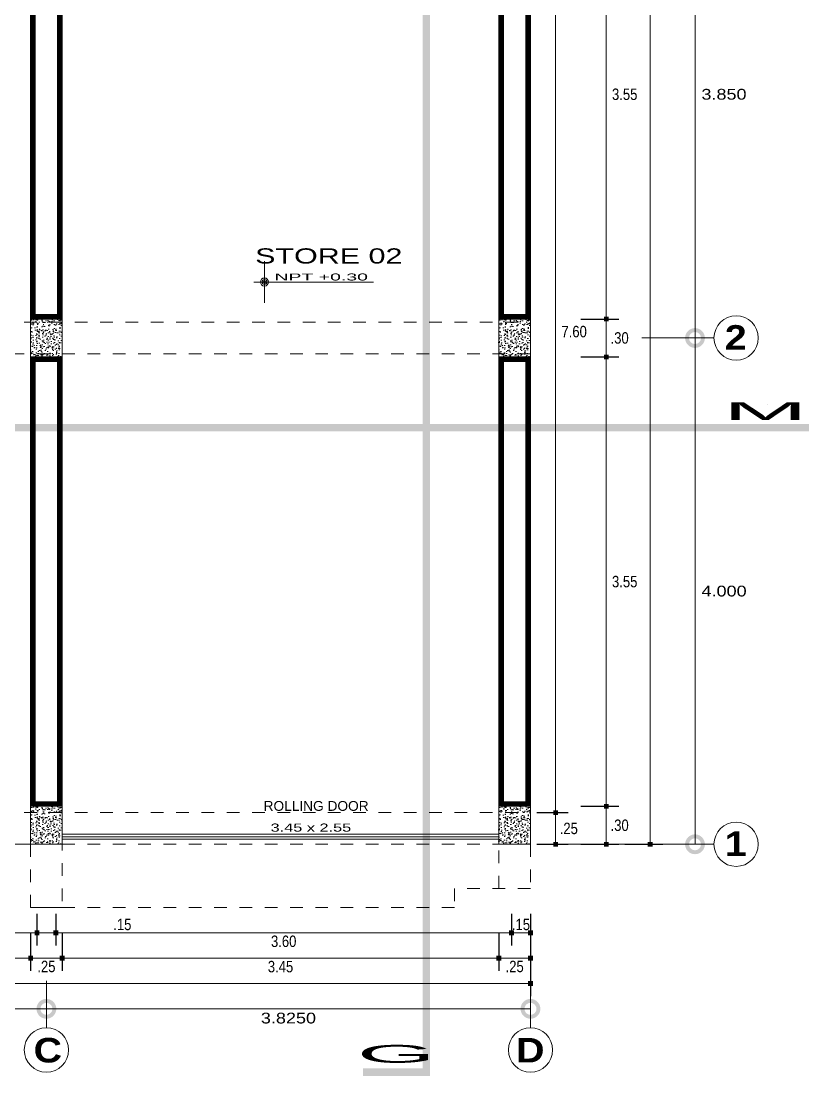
# Model space of a CAD drawing. Header units: millimetres. Extents: x 1555 to 3397, y 790 to 1592.
# Drawn here: x 1648.25 to 1654.43, y 799 to 807.34 of the extents above; entities that cross this region are included whole.
import ezdxf
from ezdxf.enums import TextEntityAlignment as Align

# ---------------------------------------------------------------- set-up
doc = ezdxf.new("R2010")
doc.units = ezdxf.units.MM
for name, pattern in [('ACAD_ISO10W100', [18.5, 12, -3, 0.5, -3]), ('CONTINUA', [0]), ('DASHDOT', [1, 0.5, -0.25, 0, -0.25]), ('HIDDEN2', [4.7625, 3.175, -1.5875]), ('RAYITAS', [0.375, 0.25, -0.125])]:
    doc.linetypes.add(name, pattern=pattern)
doc.layers.get('0').update_dxf_attribs({"lineweight": 5})
doc.layers.get('Defpoints').update_dxf_attribs({"lineweight": 5})
for name, color, linetype, lineweight in [('0-Columna', 253, 'Continuous', 13), ('0-Hach de Muro Alto', 145, 'Continuous', 5), ('0-Muro Alto', 145, 'Continuous', 5), ('02', 2, 'Continuous', 5), ('COTA', 250, 'Continuous', 9), ('COTAS', 7, 'Continuous', 9), ('muebles', 8, 'Continuous', 5), ('PROYECCION', 147, 'RAYITAS', 9), ('PUERTAS', 57, 'Continuous', 9), ('SIMBOLO CORTES', 10, 'DASHDOT', 5), ('SOMBRA01', 250, 'Continuous', 20), ('TEXT2', 7, 'Continuous', 9), ('texto de puerta', 240, 'Continuous', 5), ('TEXTURA VARIOS', 251, 'Continuous', 9), ('TEXTURAS ACHURADOS', 47, 'Continuous', 5)]:
    doc.layers.add(name, color=color, linetype=linetype, lineweight=lineweight)
for name, color, linetype, lineweight, true_color in [('CIR EJES', 7, 'Continuous', 9, 0x8b8e7a), ('ejes', 7, 'DASHDOT', 5, 0x6c7360), ('PROYECCION DE VIGA', 7, 'HIDDEN2', 9, 0xd4bc9d), ('TEXTO', 7, 'Continuous', 20, 0x51594d), ('TEXTO CORTES', 7, 'CONTINUA', 9, 0x3d664b)]:
    doc.layers.add(name, color=color, linetype=linetype, lineweight=lineweight, true_color=true_color)
doc.styles.add('BLACK', font='', dxfattribs={"height": 0.15})
doc.styles.add('DETALLES', font='techl___.ttf')
doc.styles.add('STYLE1', font='arial.ttf', dxfattribs={"width": 2, "height": 0.065})
doc.styles.add('STYLE1-50EJES', font='swissel.ttf', dxfattribs={"width": 1.2, "height": 0.085})
doc.styles.add('TEX-10', font='swissel.ttf', dxfattribs={"height": 0.1})
doc.styles.add('TEXTO-AMBIENTES', font='GOTHIC.TTF', dxfattribs={"width": 1.5, "height": 0.125})
doc.styles.add('TITULO2', font='swissck.ttf')
doc.styles.get('BLACK').set_extended_font_data('Arial Black')
doc.dimstyles.new('50$0', dxfattribs={"dimscale": 0, "dimtxt": 0.09, "dimasz": 0.038, "dimexe": 0.1, "dimexo": 0.05, "dimgap": 0.02, "dimtad": 2, "dimtih": 1, "dimtoh": 1, "dimlfac": -1, "dimzin": 4, "dimdsep": 46, "dimtxsty": 'DETALLES', "dimblk": 'BOXFILLED', "dimcen": 2.5, "dimclrd": 256, "dimclre": 256, "dimclrt": 256, "dimazin": 0, "dimtfac": 1, "dimtmove": 0, "dimatfit": 2, "dimldrblk": 'DOT', "dimfxl": 0.2, "dimfxlon": 1, "dimtolj": 1, "dimtzin": 0, "dimlwd": -1, "dimarcsym": 0})
doc.dimstyles.new('DIM-1-50ejes', dxfattribs={"dimtxt": 0.085, "dimasz": 0.25, "dimexe": 0.15, "dimexo": 0.18, "dimgap": 0.03, "dimtad": 2, "dimtih": 1, "dimtoh": 1, "dimzin": 0, "dimdsep": 46, "dimtxsty": 'STYLE1-50EJES', "dimblk1": 'DOTSMALL', "dimblk2": 'DOTSMALL', "dimsah": 1, "dimcen": 2.75, "dimclrd": 256, "dimclre": 256, "dimclrt": 256, "dimazin": 0, "dimtfac": 1, "dimtix": 1, "dimtmove": 0, "dimatfit": 3, "dimldrblk": 'DOTSMALL', "dimfxl": 1, "dimfxlon": 1, "dimtolj": 1, "dimtzin": 0, "dimlwd": -1, "dimlwe": -1, "dimarcsym": 0})

# ---------------------------------------------------------------- blocks, each defined once
blk = doc.blocks.new('_DOTSMALL')
at = {"color": 0, "linetype": 'ByBlock', "const_width": 0.5}
blk.add_lwpolyline([(-0.0625, 0, 1), (0.0625, 0, 1)], format="xyb", close=True, dxfattribs=at)
blk = doc.blocks.new('*D137')
at = {"layer": 'COTAS', "transparency": 16777216}
for p, q in [((1653.1566, 804.8332), (1653.7276, 804.8332)), ((1653.5776, 804.8332), (1653.5776, 800.8332)), ((1652.5776, 800.8332), (1653.7276, 800.8332))]:
    blk.add_line(p, q, dxfattribs=at)
at = {"layer": 'Defpoints', "color": 0, "transparency": 16777216}
for p in [(1652.9766, 804.8332), (1652.2776, 800.8332), (1653.5776, 800.8332)]:
    blk.add_point(p, dxfattribs=at)
at = {"layer": 'COTAS', "transparency": 16777216, "xscale": 0.25, "yscale": 0.25, "zscale": 0.25}
for p, rotation in [((1653.5776, 804.8332), 90), ((1653.5776, 800.8332), 270)]:
    blk.add_blockref('_DOTSMALL', p, dxfattribs=dict(at, rotation=rotation))
at = {"layer": 'COTAS', "transparency": 16777216, "insert": (1653.8072, 802.8332), "char_height": 0.085, "attachment_point": 5, "style": 'STYLE1-50EJES'}
blk.add_mtext('\\A1;4.000', dxfattribs=at)
blk = doc.blocks.new('_BOXFILLED')
at = {"color": 0, "linetype": 'ByBlock'}
blk.add_line((-0.5, 0), (-1, 0), dxfattribs=at)
blk.add_solid([(-0.5, 0.5), (0.5, 0.5), (-0.5, -0.5), (0.5, -0.5)], dxfattribs=at)
blk = doc.blocks.new('*D138')
at = {"layer": 'COTA', "lineweight": -2, "transparency": 16777216}
for p, q in [((1652.3276, 801.0832), (1652.5766, 801.0832)), ((1652.3276, 800.8332), (1652.5766, 800.8332))]:
    blk.add_line(p, q, dxfattribs=at)
at = {"layer": 'COTA', "transparency": 16777216}
blk.add_line((1652.4766, 801.0452), (1652.4766, 800.8712), dxfattribs=at)
at = {"layer": 'Defpoints', "color": 0, "transparency": 16777216}
for p in [(1652.2776, 801.0832), (1652.2776, 800.8332), (1652.4766, 800.8332)]:
    blk.add_point(p, dxfattribs=at)
at = {"layer": 'COTA', "transparency": 16777216, "xscale": 0.038, "yscale": 0.038, "zscale": 0.038}
for p, rotation in [((1652.4766, 801.0832), 90), ((1652.4766, 800.8332), 270)]:
    blk.add_blockref('_BOXFILLED', p, dxfattribs=dict(at, rotation=rotation))
at = {"layer": 'COTA', "transparency": 16777216, "insert": (1652.5805, 800.9582), "char_height": 0.09, "attachment_point": 5, "style": 'DETALLES'}
blk.add_mtext('\\A1;.25', dxfattribs=at)
blk = doc.blocks.new('_Dot')
at = {"layer": '02', "color": 0, "lineweight": -2}
blk.add_line((-0.5, 0), (-1, 0), dxfattribs=at)
at = {"layer": '02', "color": 0, "const_width": 0.5}
blk.add_lwpolyline([(-0.25, 0, 1), (0.25, 0, 1)], format="xyb", close=True, dxfattribs=at)
blk = doc.blocks.new('*D139')
at = {"layer": 'COTA', "lineweight": -2, "transparency": 16777216}
for p, q in [((1652.6766, 804.6832), (1652.9766, 804.6832)), ((1652.6766, 801.1332), (1652.9766, 801.1332))]:
    blk.add_line(p, q, dxfattribs=at)
at = {"layer": 'COTA', "transparency": 16777216}
blk.add_line((1652.8766, 804.6452), (1652.8766, 801.1712), dxfattribs=at)
at = {"layer": 'Defpoints', "color": 0, "transparency": 16777216}
for p in [(1652.2776, 804.6832), (1652.2776, 801.1332), (1652.8766, 801.1332)]:
    blk.add_point(p, dxfattribs=at)
at = {"layer": 'COTA', "transparency": 16777216, "xscale": 0.038, "yscale": 0.038, "zscale": 0.038}
for p, rotation in [((1652.8766, 804.6832), 90), ((1652.8766, 801.1332), 270)]:
    blk.add_blockref('_BOXFILLED', p, dxfattribs=dict(at, rotation=rotation))
at = {"layer": 'COTA', "transparency": 16777216, "insert": (1653.0221, 802.9082), "char_height": 0.09, "attachment_point": 5, "style": 'DETALLES'}
blk.add_mtext('\\A1;3.55', dxfattribs=at)
blk = doc.blocks.new('*D140')
at = {"layer": 'COTA', "lineweight": -2, "transparency": 16777216}
for p, q in [((1652.6766, 801.1332), (1652.9766, 801.1332)), ((1652.6766, 800.8332), (1652.9766, 800.8332))]:
    blk.add_line(p, q, dxfattribs=at)
at = {"layer": 'COTA', "transparency": 16777216}
blk.add_line((1652.8766, 801.0952), (1652.8766, 800.8712), dxfattribs=at)
at = {"layer": 'Defpoints', "color": 0, "transparency": 16777216}
for p in [(1652.2776, 801.1332), (1652.2776, 800.8332), (1652.8766, 800.8332)]:
    blk.add_point(p, dxfattribs=at)
at = {"layer": 'COTA', "transparency": 16777216, "xscale": 0.038, "yscale": 0.038, "zscale": 0.038}
for p, rotation in [((1652.8766, 801.1332), 90), ((1652.8766, 800.8332), 270)]:
    blk.add_blockref('_BOXFILLED', p, dxfattribs=dict(at, rotation=rotation))
at = {"layer": 'COTA', "transparency": 16777216, "insert": (1652.9821, 800.9832), "char_height": 0.09, "attachment_point": 5, "style": 'DETALLES'}
blk.add_mtext('\\A1;.30', dxfattribs=at)
blk = doc.blocks.new('*D141')
at = {"layer": 'COTA', "lineweight": -2, "transparency": 16777216}
for p, q in [((1652.3276, 808.6832), (1652.5766, 808.6832)), ((1652.3276, 801.0832), (1652.5766, 801.0832))]:
    blk.add_line(p, q, dxfattribs=at)
at = {"layer": 'COTA', "transparency": 16777216}
blk.add_line((1652.4766, 801.1212), (1652.4766, 808.6452), dxfattribs=at)
at = {"layer": 'Defpoints', "color": 0, "transparency": 16777216}
for p in [(1652.2776, 808.6832), (1652.4766, 808.6832), (1652.2776, 801.0832)]:
    blk.add_point(p, dxfattribs=at)
at = {"layer": 'COTA', "transparency": 16777216, "xscale": 0.038, "yscale": 0.038, "zscale": 0.038}
for p, rotation in [((1652.4766, 808.6832), 90), ((1652.4766, 801.0832), 270)]:
    blk.add_blockref('_BOXFILLED', p, dxfattribs=dict(at, rotation=rotation))
at = {"layer": 'COTA', "transparency": 16777216, "insert": (1652.6227, 804.8832), "char_height": 0.09, "attachment_point": 5, "style": 'DETALLES'}
blk.add_mtext('\\A1;7.60', dxfattribs=at)
blk = doc.blocks.new('*D142')
at = {"layer": 'COTA', "lineweight": -2, "transparency": 16777216}
for p, q in [((1653.0237, 818.8332), (1653.3237, 818.8332)), ((1653.0237, 800.8332), (1653.3237, 800.8332))]:
    blk.add_line(p, q, dxfattribs=at)
at = {"layer": 'COTA', "transparency": 16777216}
blk.add_line((1653.2237, 800.8712), (1653.2237, 818.7952), dxfattribs=at)
at = {"layer": 'Defpoints', "color": 0, "transparency": 16777216}
for p in [(1652.2776, 818.8332), (1653.2237, 818.8332), (1652.2776, 800.8332)]:
    blk.add_point(p, dxfattribs=at)
at = {"layer": 'COTA', "transparency": 16777216, "xscale": 0.038, "yscale": 0.038, "zscale": 0.038}
for p, rotation in [((1653.2237, 818.8332), 90), ((1653.2237, 800.8332), 270)]:
    blk.add_blockref('_BOXFILLED', p, dxfattribs=dict(at, rotation=rotation))
at = {"layer": 'COTA', "transparency": 16777216, "insert": (1653.3804, 809.8332), "char_height": 0.09, "attachment_point": 5, "style": 'DETALLES'}
blk.add_mtext('\\A1;18.00', dxfattribs=at)
blk = doc.blocks.new('*D143')
at = {"layer": 'COTA', "lineweight": -2, "transparency": 16777216}
for p, q in [((1652.6766, 804.9832), (1652.9766, 804.9832)), ((1652.6766, 804.6832), (1652.9766, 804.6832))]:
    blk.add_line(p, q, dxfattribs=at)
at = {"layer": 'COTA', "transparency": 16777216}
blk.add_line((1652.8766, 804.7212), (1652.8766, 804.9452), dxfattribs=at)
at = {"layer": 'Defpoints', "color": 0, "transparency": 16777216}
for p in [(1652.2776, 804.9832), (1652.8766, 804.9832), (1652.2776, 804.6832)]:
    blk.add_point(p, dxfattribs=at)
at = {"layer": 'COTA', "transparency": 16777216, "xscale": 0.038, "yscale": 0.038, "zscale": 0.038}
for p, rotation in [((1652.8766, 804.9832), 90), ((1652.8766, 804.6832), 270)]:
    blk.add_blockref('_BOXFILLED', p, dxfattribs=dict(at, rotation=rotation))
at = {"layer": 'COTA', "transparency": 16777216, "insert": (1652.9821, 804.8332), "char_height": 0.09, "attachment_point": 5, "style": 'DETALLES'}
blk.add_mtext('\\A1;.30', dxfattribs=at)
blk = doc.blocks.new('*D144')
at = {"layer": 'COTA', "lineweight": -2, "transparency": 16777216}
for p, q in [((1652.6766, 808.5332), (1652.9766, 808.5332)), ((1652.6766, 804.9832), (1652.9766, 804.9832))]:
    blk.add_line(p, q, dxfattribs=at)
at = {"layer": 'COTA', "transparency": 16777216}
blk.add_line((1652.8766, 805.0212), (1652.8766, 808.4952), dxfattribs=at)
at = {"layer": 'Defpoints', "color": 0, "transparency": 16777216}
for p in [(1652.2776, 808.5332), (1652.8766, 808.5332), (1652.2776, 804.9832)]:
    blk.add_point(p, dxfattribs=at)
at = {"layer": 'COTA', "transparency": 16777216, "xscale": 0.038, "yscale": 0.038, "zscale": 0.038}
for p, rotation in [((1652.8766, 808.5332), 90), ((1652.8766, 804.9832), 270)]:
    blk.add_blockref('_BOXFILLED', p, dxfattribs=dict(at, rotation=rotation))
at = {"layer": 'COTA', "transparency": 16777216, "insert": (1653.0221, 806.7582), "char_height": 0.09, "attachment_point": 5, "style": 'DETALLES'}
blk.add_mtext('\\A1;3.55', dxfattribs=at)
blk = doc.blocks.new('*D160')
at = {"layer": 'COTAS', "transparency": 16777216}
for p, q in [((1653.1566, 808.6832), (1653.7276, 808.6832)), ((1653.5776, 804.8332), (1653.5776, 808.6832)), ((1653.1566, 804.8332), (1653.7276, 804.8332))]:
    blk.add_line(p, q, dxfattribs=at)
at = {"layer": 'Defpoints', "color": 0, "transparency": 16777216}
for p in [(1652.9766, 808.6832), (1653.5776, 808.6832), (1652.9766, 804.8332)]:
    blk.add_point(p, dxfattribs=at)
at = {"layer": 'COTAS', "transparency": 16777216, "xscale": 0.25, "yscale": 0.25, "zscale": 0.25}
for p, rotation in [((1653.5776, 808.6832), 90), ((1653.5776, 804.8332), 270)]:
    blk.add_blockref('_DOTSMALL', p, dxfattribs=dict(at, rotation=rotation))
at = {"layer": 'COTAS', "transparency": 16777216, "insert": (1653.8065, 806.7582), "char_height": 0.085, "attachment_point": 5, "style": 'STYLE1-50EJES'}
blk.add_mtext('\\A1;3.850', dxfattribs=at)
blk = doc.blocks.new('*D178')
at = {"layer": 'COTA', "lineweight": -2, "transparency": 16777216}
for p, q in [((1643.2776, 799.9333), (1643.2776, 799.6333)), ((1652.2776, 799.9333), (1652.2776, 799.6333))]:
    blk.add_line(p, q, dxfattribs=at)
at = {"layer": 'COTA', "transparency": 16777216}
blk.add_line((1643.3156, 799.7333), (1652.2396, 799.7333), dxfattribs=at)
at = {"layer": 'Defpoints', "color": 0, "transparency": 16777216}
for p in [(1652.2776, 800.4832), (1643.2776, 800.3332), (1652.2776, 799.7333)]:
    blk.add_point(p, dxfattribs=at)
at = {"layer": 'COTA', "transparency": 16777216, "xscale": 0.038, "yscale": 0.038, "zscale": 0.038, "rotation": 180}
blk.add_blockref('_BOXFILLED', (1643.2776, 799.7333), dxfattribs=at)
at = {"layer": 'COTA', "transparency": 16777216, "xscale": 0.038, "yscale": 0.038, "zscale": 0.038}
blk.add_blockref('_BOXFILLED', (1652.2776, 799.7333), dxfattribs=at)
at = {"layer": 'COTA', "transparency": 16777216, "insert": (1647.7776, 799.6671), "char_height": 0.09, "attachment_point": 5, "style": 'DETALLES'}
blk.add_mtext('\\A1;9.00', dxfattribs=at)
blk = doc.blocks.new('*D180')
at = {"layer": 'COTA', "lineweight": -2, "transparency": 16777216}
for p, q in [((1648.5776, 800.1333), (1648.5776, 799.8333)), ((1652.0276, 800.1333), (1652.0276, 799.8333))]:
    blk.add_line(p, q, dxfattribs=at)
at = {"layer": 'COTA', "transparency": 16777216}
blk.add_line((1651.9896, 799.9333), (1648.6156, 799.9333), dxfattribs=at)
at = {"layer": 'Defpoints', "color": 0, "transparency": 16777216}
for p in [(1648.5776, 800.3332), (1652.0276, 800.3332), (1648.5776, 799.9333)]:
    blk.add_point(p, dxfattribs=at)
at = {"layer": 'COTA', "transparency": 16777216, "xscale": 0.038, "yscale": 0.038, "zscale": 0.038, "rotation": 180}
blk.add_blockref('_BOXFILLED', (1648.5776, 799.9333), dxfattribs=at)
at = {"layer": 'COTA', "transparency": 16777216, "xscale": 0.038, "yscale": 0.038, "zscale": 0.038}
blk.add_blockref('_BOXFILLED', (1652.0276, 799.9333), dxfattribs=at)
at = {"layer": 'COTA', "transparency": 16777216, "insert": (1650.3026, 799.8663), "char_height": 0.09, "attachment_point": 5, "style": 'DETALLES'}
blk.add_mtext('\\A1;3.45', dxfattribs=at)
blk = doc.blocks.new('*D184')
at = {"layer": 'COTAS', "transparency": 16777216}
for p, q in [((1648.4526, 799.7533), (1648.4526, 799.3833)), ((1652.2776, 799.7533), (1652.2776, 799.3833)), ((1652.2776, 799.5333), (1648.4526, 799.5333))]:
    blk.add_line(p, q, dxfattribs=at)
at = {"layer": 'Defpoints', "color": 0, "transparency": 16777216}
for p in [(1648.4526, 799.9333), (1652.2776, 799.9333), (1648.4526, 799.5333)]:
    blk.add_point(p, dxfattribs=at)
at = {"layer": 'COTAS', "transparency": 16777216, "xscale": 0.25, "yscale": 0.25, "zscale": 0.25, "rotation": 180}
blk.add_blockref('_DOTSMALL', (1648.4526, 799.5333), dxfattribs=at)
at = {"layer": 'COTAS', "transparency": 16777216, "xscale": 0.25, "yscale": 0.25, "zscale": 0.25}
blk.add_blockref('_DOTSMALL', (1652.2776, 799.5333), dxfattribs=at)
at = {"layer": 'COTAS', "transparency": 16777216, "insert": (1650.3651, 799.4596), "char_height": 0.085, "attachment_point": 5, "style": 'STYLE1-50EJES'}
blk.add_mtext('\\A1;3.8250', dxfattribs=at)
blk = doc.blocks.new('*D188')
at = {"layer": 'COTA', "lineweight": -2, "transparency": 16777216}
for p, q in [((1647.1776, 800.2832), (1647.1776, 800.0333)), ((1648.3776, 800.2832), (1648.3776, 800.0333))]:
    blk.add_line(p, q, dxfattribs=at)
at = {"layer": 'COTA', "transparency": 16777216}
blk.add_line((1647.2156, 800.1333), (1648.3396, 800.1333), dxfattribs=at)
at = {"layer": 'Defpoints', "color": 0, "transparency": 16777216}
for p in [(1647.1776, 800.3332), (1648.3776, 800.3332), (1648.3776, 800.1333)]:
    blk.add_point(p, dxfattribs=at)
at = {"layer": 'COTA', "transparency": 16777216, "xscale": 0.038, "yscale": 0.038, "zscale": 0.038, "rotation": 180}
blk.add_blockref('_BOXFILLED', (1647.1776, 800.1333), dxfattribs=at)
at = {"layer": 'COTA', "transparency": 16777216, "xscale": 0.038, "yscale": 0.038, "zscale": 0.038}
blk.add_blockref('_BOXFILLED', (1648.3776, 800.1333), dxfattribs=at)
at = {"layer": 'COTA', "transparency": 16777216, "insert": (1647.7776, 800.0673), "char_height": 0.09, "attachment_point": 5, "style": 'DETALLES'}
blk.add_mtext('\\A1;1.20', dxfattribs=at)
blk = doc.blocks.new('*D189')
at = {"layer": 'COTA', "lineweight": -2, "transparency": 16777216}
for p, q in [((1648.3776, 800.2832), (1648.3776, 800.0333)), ((1648.5276, 800.2832), (1648.5276, 800.0333))]:
    blk.add_line(p, q, dxfattribs=at)
at = {"layer": 'COTA', "transparency": 16777216}
for p, q in [((1648.4156, 800.1333), (1648.4896, 800.1333)), ((1649.1409, 800.1333), (1648.5276, 800.1333))]:
    blk.add_line(p, q, dxfattribs=at)
at = {"layer": 'Defpoints', "color": 0, "transparency": 16777216}
for p in [(1648.3776, 800.3332), (1648.5276, 800.3332), (1648.5276, 800.1333)]:
    blk.add_point(p, dxfattribs=at)
at = {"layer": 'COTA', "transparency": 16777216, "xscale": 0.038, "yscale": 0.038, "zscale": 0.038, "rotation": 180}
blk.add_blockref('_BOXFILLED', (1648.3776, 800.1333), dxfattribs=at)
at = {"layer": 'COTA', "transparency": 16777216, "xscale": 0.038, "yscale": 0.038, "zscale": 0.038}
blk.add_blockref('_BOXFILLED', (1648.5276, 800.1333), dxfattribs=at)
at = {"layer": 'COTA', "transparency": 16777216, "insert": (1649.0526, 800.1992), "char_height": 0.09, "attachment_point": 5, "style": 'DETALLES'}
blk.add_mtext('\\A1;.15', dxfattribs=at)
blk = doc.blocks.new('*D190')
at = {"layer": 'COTA', "lineweight": -2, "transparency": 16777216}
for p, q in [((1648.5276, 800.2832), (1648.5276, 800.0333)), ((1652.1276, 800.2832), (1652.1276, 800.0333))]:
    blk.add_line(p, q, dxfattribs=at)
at = {"layer": 'COTA', "transparency": 16777216}
blk.add_line((1648.5656, 800.1333), (1652.0896, 800.1333), dxfattribs=at)
at = {"layer": 'Defpoints', "color": 0, "transparency": 16777216}
for p in [(1648.5276, 800.3332), (1652.1276, 800.3332), (1652.1276, 800.1333)]:
    blk.add_point(p, dxfattribs=at)
at = {"layer": 'COTA', "transparency": 16777216, "xscale": 0.038, "yscale": 0.038, "zscale": 0.038, "rotation": 180}
blk.add_blockref('_BOXFILLED', (1648.5276, 800.1333), dxfattribs=at)
at = {"layer": 'COTA', "transparency": 16777216, "xscale": 0.038, "yscale": 0.038, "zscale": 0.038}
blk.add_blockref('_BOXFILLED', (1652.1276, 800.1333), dxfattribs=at)
at = {"layer": 'COTA', "transparency": 16777216, "insert": (1650.3276, 800.0663), "char_height": 0.09, "attachment_point": 5, "style": 'DETALLES'}
blk.add_mtext('\\A1;3.60', dxfattribs=at)
blk = doc.blocks.new('*D191')
at = {"layer": 'COTA', "lineweight": -2, "transparency": 16777216}
for p, q in [((1652.1276, 800.2832), (1652.1276, 800.0333)), ((1652.2776, 800.2832), (1652.2776, 800.0333))]:
    blk.add_line(p, q, dxfattribs=at)
at = {"layer": 'COTA', "transparency": 16777216}
blk.add_line((1652.1656, 800.1333), (1652.2396, 800.1333), dxfattribs=at)
at = {"layer": 'Defpoints', "color": 0, "transparency": 16777216}
for p in [(1652.1276, 800.3332), (1652.2776, 800.3332), (1652.2776, 800.1333)]:
    blk.add_point(p, dxfattribs=at)
at = {"layer": 'COTA', "transparency": 16777216, "xscale": 0.038, "yscale": 0.038, "zscale": 0.038, "rotation": 180}
blk.add_blockref('_BOXFILLED', (1652.1276, 800.1333), dxfattribs=at)
at = {"layer": 'COTA', "transparency": 16777216, "xscale": 0.038, "yscale": 0.038, "zscale": 0.038}
blk.add_blockref('_BOXFILLED', (1652.2776, 800.1333), dxfattribs=at)
at = {"layer": 'COTA', "transparency": 16777216, "insert": (1652.2026, 800.1992), "char_height": 0.09, "attachment_point": 5, "style": 'DETALLES'}
blk.add_mtext('\\A1;.15', dxfattribs=at)
blk = doc.blocks.new('*D192')
at = {"layer": 'COTA', "lineweight": -2, "transparency": 16777216}
for p, q in [((1652.0276, 800.1333), (1652.0276, 799.8333)), ((1652.2776, 800.1333), (1652.2776, 799.8333))]:
    blk.add_line(p, q, dxfattribs=at)
at = {"layer": 'COTA', "transparency": 16777216}
blk.add_line((1652.0656, 799.9333), (1652.2396, 799.9333), dxfattribs=at)
at = {"layer": 'Defpoints', "color": 0, "transparency": 16777216}
for p in [(1652.0276, 800.3332), (1652.2776, 800.3332), (1652.2776, 799.9333)]:
    blk.add_point(p, dxfattribs=at)
at = {"layer": 'COTA', "transparency": 16777216, "xscale": 0.038, "yscale": 0.038, "zscale": 0.038, "rotation": 180}
blk.add_blockref('_BOXFILLED', (1652.0276, 799.9333), dxfattribs=at)
at = {"layer": 'COTA', "transparency": 16777216, "xscale": 0.038, "yscale": 0.038, "zscale": 0.038}
blk.add_blockref('_BOXFILLED', (1652.2776, 799.9333), dxfattribs=at)
at = {"layer": 'COTA', "transparency": 16777216, "insert": (1652.1526, 799.8673), "char_height": 0.09, "attachment_point": 5, "style": 'DETALLES'}
blk.add_mtext('\\A1;.25', dxfattribs=at)
blk = doc.blocks.new('*D193')
at = {"layer": 'COTA', "lineweight": -2, "transparency": 16777216}
for p, q in [((1648.3276, 800.1333), (1648.3276, 799.8333)), ((1648.5776, 800.1333), (1648.5776, 799.8333))]:
    blk.add_line(p, q, dxfattribs=at)
at = {"layer": 'COTA', "transparency": 16777216}
blk.add_line((1648.5396, 799.9333), (1648.3656, 799.9333), dxfattribs=at)
at = {"layer": 'Defpoints', "color": 0, "transparency": 16777216}
for p in [(1648.3276, 800.3332), (1648.5776, 800.3332), (1648.3276, 799.9333)]:
    blk.add_point(p, dxfattribs=at)
at = {"layer": 'COTA', "transparency": 16777216, "xscale": 0.038, "yscale": 0.038, "zscale": 0.038, "rotation": 180}
blk.add_blockref('_BOXFILLED', (1648.3276, 799.9333), dxfattribs=at)
at = {"layer": 'COTA', "transparency": 16777216, "xscale": 0.038, "yscale": 0.038, "zscale": 0.038}
blk.add_blockref('_BOXFILLED', (1648.5776, 799.9333), dxfattribs=at)
at = {"layer": 'COTA', "transparency": 16777216, "insert": (1648.4526, 799.8673), "char_height": 0.09, "attachment_point": 5, "style": 'DETALLES'}
blk.add_mtext('\\A1;.25', dxfattribs=at)
blk = doc.blocks.new('*D194')
at = {"layer": 'COTA', "lineweight": -2, "transparency": 16777216}
for p, q in [((1647.2276, 800.1333), (1647.2276, 799.8333)), ((1648.3276, 800.1333), (1648.3276, 799.8333))]:
    blk.add_line(p, q, dxfattribs=at)
at = {"layer": 'COTA', "transparency": 16777216}
blk.add_line((1647.2656, 799.9333), (1648.2896, 799.9333), dxfattribs=at)
at = {"layer": 'Defpoints', "color": 0, "transparency": 16777216}
for p in [(1647.2276, 800.3332), (1648.3276, 800.3332), (1648.3276, 799.9333)]:
    blk.add_point(p, dxfattribs=at)
at = {"layer": 'COTA', "transparency": 16777216, "xscale": 0.038, "yscale": 0.038, "zscale": 0.038, "rotation": 180}
blk.add_blockref('_BOXFILLED', (1647.2276, 799.9333), dxfattribs=at)
at = {"layer": 'COTA', "transparency": 16777216, "xscale": 0.038, "yscale": 0.038, "zscale": 0.038}
blk.add_blockref('_BOXFILLED', (1648.3276, 799.9333), dxfattribs=at)
at = {"layer": 'COTA', "transparency": 16777216, "insert": (1647.7776, 799.8673), "char_height": 0.09, "attachment_point": 5, "style": 'DETALLES'}
blk.add_mtext('\\A1;1.10', dxfattribs=at)
blk = doc.blocks.new('*D195')
at = {"layer": 'COTAS', "transparency": 16777216}
for p, q in [((1647.1026, 799.7533), (1647.1026, 799.3833)), ((1648.4526, 799.7533), (1648.4526, 799.3833)), ((1647.1026, 799.5333), (1648.4526, 799.5333))]:
    blk.add_line(p, q, dxfattribs=at)
at = {"layer": 'Defpoints', "color": 0, "transparency": 16777216}
for p in [(1647.1026, 799.9333), (1648.4526, 799.9333), (1648.4526, 799.5333)]:
    blk.add_point(p, dxfattribs=at)
at = {"layer": 'COTAS', "transparency": 16777216, "xscale": 0.25, "yscale": 0.25, "zscale": 0.25, "rotation": 180}
blk.add_blockref('_DOTSMALL', (1647.1026, 799.5333), dxfattribs=at)
at = {"layer": 'COTAS', "transparency": 16777216, "xscale": 0.25, "yscale": 0.25, "zscale": 0.25}
blk.add_blockref('_DOTSMALL', (1648.4526, 799.5333), dxfattribs=at)
at = {"layer": 'COTAS', "transparency": 16777216, "insert": (1647.7776, 799.4596), "char_height": 0.085, "attachment_point": 5, "style": 'STYLE1-50EJES'}
blk.add_mtext('\\A1;1.3500', dxfattribs=at)

msp = doc.modelspace()

# ---------------------------------------------------------------- hatches: boundary and pattern name
at = {"layer": 'TEXTURA VARIOS'}
h = msp.add_hatch(color=256, dxfattribs=at)
h.paths.add_polyline_path([(1650.17562, 805.30956), (1650.17562, 805.30706, -0.4142136), (1650.20733, 805.27534), (1650.20983, 805.27534, 0.4142136)])
h.paths.add_polyline_path([(1650.1439, 805.27534), (1650.1414, 805.27534, 0.4142136), (1650.17562, 805.24113), (1650.17562, 805.24363, -0.4142136)])
h = msp.add_hatch(color=256, dxfattribs=at)
h.paths.add_polyline_path([(1650.17562, 805.28956), (1650.17562, 805.29456, 0.4142136), (1650.1564, 805.27534), (1650.1614, 805.27534, -0.4142136)])
h.paths.add_polyline_path([(1650.19483, 805.27534), (1650.18983, 805.27534, -0.4142136), (1650.17562, 805.26113), (1650.17562, 805.25613, 0.4142136)])
h = msp.add_hatch(color=256, dxfattribs=at)
h.paths.add_polyline_path([(1650.17562, 805.26324), (1650.17562, 805.27534), (1650.16351, 805.27534, 0.4142136)])
h.paths.add_polyline_path([(1650.18772, 805.27534), (1650.17562, 805.27534), (1650.17562, 805.26324, 0.4142136)])
h.paths.add_polyline_path([(1650.18772, 805.27534, 0.4142136), (1650.17562, 805.28745), (1650.17562, 805.27534)])
h.paths.add_polyline_path([(1650.17562, 805.27534), (1650.17562, 805.28745, 0.4142136), (1650.16351, 805.27534)])
at = {"layer": 'TEXTURAS ACHURADOS'}
h = msp.add_hatch(dxfattribs=at)
h.set_pattern_fill('CONCRET3', color=256, scale=0.00882, angle=360, pattern_type=2)
h.set_pattern_definition([(50, (1694.142366, 773.084366), (0.06326235, -0.00553474), [0.006615, -0.072765]), (355, (1694.142366, 773.084366), (-0.01223787, 0.066343346), [0.005292, -0.058212]), (100.4514, (1694.14764, 773.083904), (0.05102453, 0.06080857), [0.005621885, -0.061840734]), (46.1842, (1694.142366, 773.102006), (0.09413066, -0.01459878), [0.0099225, -0.1091475]), (96.6356, (1694.15021, 773.10079), (0.08243725, 0.0859172), [0.00843283, -0.09276109]), (351.1842, (1694.14237, 773.10201), (0.08243718, 0.08591726), [0.007938, -0.087318]), (21, (1694.151186, 773.097596), (0.0526472, -0.035510986), [0.006615, -0.072765]), (326, (1694.151186, 773.097596), (0.02146041, 0.063958234), [0.005292, -0.058212]), (71.4514, (1694.155573, 773.094636), (0.074107636, 0.02844719), [0.005621885, -0.061840734]), (37.5, (1694.142366, 773.084366), (0.001072499, 0.029361238), [0, -0.0575064, 0, -0.059094, 0, -0.0584325]), (7.5, (1694.142366, 773.084366), (0.023202733, 0.034787113), [0, -0.0336924, 0, -0.0561834, 0, -0.0222705]), (327.5, (1694.122697, 773.084366), (0.047083139, -0.00198934), [0, -0.02205, 0, -0.068796, 0, -0.091287]), (317.5, (1694.113877, 773.084366), (0.05143702, 0.00882926), [0, -0.028665, 0, -0.0456876, 0, -0.064827])])
h.paths.add_polyline_path([(1648.32765, 804.98322), (1648.57765, 804.98322), (1648.57765, 804.68322), (1648.32765, 804.68322)])
h = msp.add_hatch(dxfattribs=at)
h.set_pattern_fill('CONCRET3', color=256, scale=0.00882, angle=360, pattern_type=2)
h.set_pattern_definition([(50, (1697.842366, 773.084366), (0.06326235, -0.00553474), [0.006615, -0.072765]), (355, (1697.842366, 773.084366), (-0.01223787, 0.066343346), [0.005292, -0.058212]), (100.4514, (1697.84764, 773.083904), (0.05102453, 0.06080857), [0.005621885, -0.061840734]), (46.1842, (1697.842366, 773.102006), (0.09413066, -0.01459878), [0.0099225, -0.1091475]), (96.6356, (1697.85021, 773.10079), (0.08243725, 0.0859172), [0.00843283, -0.09276109]), (351.1842, (1697.84237, 773.10201), (0.08243718, 0.08591726), [0.007938, -0.087318]), (21, (1697.851186, 773.097596), (0.0526472, -0.035510986), [0.006615, -0.072765]), (326, (1697.851186, 773.097596), (0.02146041, 0.063958234), [0.005292, -0.058212]), (71.4514, (1697.855573, 773.094636), (0.074107636, 0.02844719), [0.005621885, -0.061840734]), (37.5, (1697.842366, 773.084366), (0.001072499, 0.029361238), [0, -0.0575064, 0, -0.059094, 0, -0.0584325]), (7.5, (1697.842366, 773.084366), (0.023202733, 0.034787113), [0, -0.0336924, 0, -0.0561834, 0, -0.0222705]), (327.5, (1697.822697, 773.084366), (0.047083139, -0.00198934), [0, -0.02205, 0, -0.068796, 0, -0.091287]), (317.5, (1697.813877, 773.084366), (0.05143702, 0.00882926), [0, -0.028665, 0, -0.0456876, 0, -0.064827])])
h.paths.add_polyline_path([(1652.02765, 804.98322), (1652.27765, 804.98322), (1652.27765, 804.68322), (1652.02765, 804.68322)])
h = msp.add_hatch(dxfattribs=at)
h.set_pattern_fill('CONCRET3', color=256, scale=0.00882, angle=360, pattern_type=2)
h.set_pattern_definition([(50, (1694.142366, 769.234366), (0.06326235, -0.00553474), [0.006615, -0.072765]), (355, (1694.142366, 769.234366), (-0.01223787, 0.066343346), [0.005292, -0.058212]), (100.4514, (1694.14764, 769.233904), (0.05102453, 0.06080857), [0.005621885, -0.061840734]), (46.1842, (1694.142366, 769.252006), (0.09413066, -0.01459878), [0.0099225, -0.1091475]), (96.6356, (1694.15021, 769.25079), (0.08243725, 0.0859172), [0.00843283, -0.09276109]), (351.1842, (1694.14237, 769.25201), (0.08243718, 0.08591726), [0.007938, -0.087318]), (21, (1694.151186, 769.247596), (0.0526472, -0.035510986), [0.006615, -0.072765]), (326, (1694.151186, 769.247596), (0.02146041, 0.063958234), [0.005292, -0.058212]), (71.4514, (1694.155573, 769.244636), (0.074107636, 0.02844719), [0.005621885, -0.061840734]), (37.5, (1694.142366, 769.234366), (0.001072499, 0.029361238), [0, -0.0575064, 0, -0.059094, 0, -0.0584325]), (7.5, (1694.142366, 769.234366), (0.023202733, 0.034787113), [0, -0.0336924, 0, -0.0561834, 0, -0.0222705]), (327.5, (1694.122697, 769.234366), (0.047083139, -0.00198934), [0, -0.02205, 0, -0.068796, 0, -0.091287]), (317.5, (1694.113877, 769.234366), (0.05143702, 0.00882926), [0, -0.028665, 0, -0.0456876, 0, -0.064827])])
h.paths.add_polyline_path([(1648.32765, 801.13322), (1648.57765, 801.13322), (1648.57765, 800.83322), (1648.32765, 800.83322)])
h = msp.add_hatch(dxfattribs=at)
h.set_pattern_fill('CONCRET3', color=256, scale=0.00882, angle=360, pattern_type=2)
h.set_pattern_definition([(50, (1697.842366, 769.234366), (0.06326235, -0.00553474), [0.006615, -0.072765]), (355, (1697.842366, 769.234366), (-0.01223787, 0.066343346), [0.005292, -0.058212]), (100.4514, (1697.84764, 769.233904), (0.05102453, 0.06080857), [0.005621885, -0.061840734]), (46.1842, (1697.842366, 769.252006), (0.09413066, -0.01459878), [0.0099225, -0.1091475]), (96.6356, (1697.85021, 769.25079), (0.08243725, 0.0859172), [0.00843283, -0.09276109]), (351.1842, (1697.84237, 769.25201), (0.08243718, 0.08591726), [0.007938, -0.087318]), (21, (1697.851186, 769.247596), (0.0526472, -0.035510986), [0.006615, -0.072765]), (326, (1697.851186, 769.247596), (0.02146041, 0.063958234), [0.005292, -0.058212]), (71.4514, (1697.855573, 769.244636), (0.074107636, 0.02844719), [0.005621885, -0.061840734]), (37.5, (1697.842366, 769.234366), (0.001072499, 0.029361238), [0, -0.0575064, 0, -0.059094, 0, -0.0584325]), (7.5, (1697.842366, 769.234366), (0.023202733, 0.034787113), [0, -0.0336924, 0, -0.0561834, 0, -0.0222705]), (327.5, (1697.822697, 769.234366), (0.047083139, -0.00198934), [0, -0.02205, 0, -0.068796, 0, -0.091287]), (317.5, (1697.813877, 769.234366), (0.05143702, 0.00882926), [0, -0.028665, 0, -0.0456876, 0, -0.064827])])
h.paths.add_polyline_path([(1652.02765, 801.13322), (1652.27765, 801.13322), (1652.27765, 800.83322), (1652.02765, 800.83322)])

# ---------------------------------------------------------------- linework, layer by layer
at = {"layer": '0-Columna'}
msp.add_line((1648.32765, 801.13322), (1648.32765, 800.83322), dxfattribs=at)
for points in [[(1648.57765, 804.98322), (1648.32765, 804.98322), (1648.32765, 804.68322), (1648.57765, 804.68322)], [(1652.27765, 804.98322), (1652.02765, 804.98322), (1652.02765, 804.68322), (1652.27765, 804.68322)], [(1648.57765, 801.13322), (1648.32765, 801.13322), (1648.32765, 800.83322), (1648.57765, 800.83322)], [(1652.27765, 801.13322), (1652.02765, 801.13322), (1652.02765, 800.83322), (1652.27765, 800.83322)]]:
    msp.add_lwpolyline(points, close=True, dxfattribs=at)
at = {"layer": '0-Hach de Muro Alto', "const_width": 0.04}
for points in [[(1648.55765, 808.51322), (1648.34765, 808.51322), (1648.34765, 805.00322), (1648.55765, 805.00322)], [(1652.25765, 808.51322), (1652.04765, 808.51322), (1652.04765, 805.00322), (1652.25765, 805.00322)], [(1648.55765, 804.66322), (1648.34765, 804.66322), (1648.34765, 801.15322), (1648.55765, 801.15322)], [(1652.25765, 804.66322), (1652.04765, 804.66322), (1652.04765, 801.15322), (1652.25765, 801.15322)]]:
    msp.add_lwpolyline(points, close=True, dxfattribs=at)
at = {"layer": '0-Muro Alto'}
for points in [[(1648.57765, 808.53322), (1648.32765, 808.53322), (1648.32765, 804.98322), (1648.57765, 804.98322)], [(1652.27765, 808.53322), (1652.02765, 808.53322), (1652.02765, 804.98322), (1652.27765, 804.98322)], [(1648.57765, 804.68322), (1648.32765, 804.68322), (1648.32765, 801.13322), (1648.57765, 801.13322)], [(1652.27765, 804.68322), (1652.02765, 804.68322), (1652.02765, 801.13322), (1652.27765, 801.13322)]]:
    msp.add_lwpolyline(points, close=True, dxfattribs=at)
at = {"layer": 'CIR EJES'}
for centre in [(1653.90265, 804.83322), (1653.90265, 800.83322)]:
    msp.add_circle(centre, 0.175, dxfattribs=at)
at = {"layer": 'ejes', "color": 8, "linetype": 'Continuous', "lineweight": 0}
for centre in [(1648.45265, 799.20825), (1652.27765, 799.20825)]:
    msp.add_circle(centre, 0.175, dxfattribs=at)
at = {"layer": 'muebles'}
msp.add_lwpolyline([(1654.15412, 804.3069), (1654.15412, 804.3069)], close=True, dxfattribs=at)
at = {"layer": 'PROYECCION', "linetype": 'HIDDEN2', "ltscale": 0.02}
msp.add_lwpolyline([(1652.27765, 800.83322), (1652.27765, 800.48322), (1651.67765, 800.48322), (1651.67765, 800.33322), (1648.32765, 800.33322), (1648.32765, 800.83322), (1647.22765, 800.83322), (1647.22765, 800.33322), (1643.87765, 800.33322), (1643.87765, 800.48322), (1643.27765, 800.48322), (1643.27765, 800.83322)], dxfattribs=at)
at = {"layer": 'PROYECCION DE VIGA', "linetype": 'HIDDEN2', "ltscale": 0.03}
for points in [[(1648.32765, 811.88322), (1648.57765, 811.88322), (1648.57765, 800.33322), (1648.32765, 800.33322)], [(1652.02765, 809.83322), (1652.27765, 809.83322), (1652.27765, 800.48322), (1652.02765, 800.48322)], [(1643.27765, 804.95822), (1652.27765, 804.95822), (1652.27765, 804.70822), (1643.27765, 804.70822)], [(1643.27765, 801.08322), (1652.27765, 801.08322), (1652.27765, 800.83322), (1643.27765, 800.83322)]]:
    msp.add_lwpolyline(points, close=True, dxfattribs=at)
at = {"layer": 'PUERTAS'}
for points in [[(1652.02765, 800.91322), (1648.57765, 800.91322), (1648.57765, 800.89322), (1652.02765, 800.89322)], [(1652.02765, 800.89322), (1648.57765, 800.89322), (1648.57765, 800.87322), (1652.02765, 800.87322)]]:
    msp.add_lwpolyline(points, close=True, dxfattribs=at)
at = {"layer": 'SIMBOLO CORTES', "linetype": 'ACAD_ISO10W100', "ltscale": 0.07, "const_width": 0.05972}
for points in [[(1650.95447, 820.12949), (1651.45447, 820.12949), (1651.45447, 799.03325), (1650.95447, 799.03325)], [(1641.12349, 804.47457), (1641.12349, 804.12457), (1681.42245, 804.12457), (1681.42245, 804.47457)]]:
    msp.add_lwpolyline(points, dxfattribs=at)
at = {"layer": 'SOMBRA01'}
for p, q in [((1650.19983, 805.27534), (1650.18983, 805.27534)), ((1650.18983, 805.27534), (1650.19483, 805.27534)), ((1650.19983, 805.27534), (1650.20983, 805.27534)), ((1650.20483, 805.27534), (1650.20983, 805.27534))]:
    msp.add_line(p, q, dxfattribs=at)
for radius in [0.03172, 0.01922]:
    msp.add_circle((1650.17562, 805.27534), radius, dxfattribs=at)
at = {"layer": 'TEXTURA VARIOS', "ltscale": 0.8}
for p, q in [((1650.17562, 805.4393), (1650.17562, 805.11138)), ((1650.17562, 805.4393), (1650.17562, 805.11138)), ((1650.09156, 805.27534), (1650.83657, 805.27534)), ((1650.10482, 805.27534), (1651.03798, 805.27534))]:
    msp.add_line(p, q, dxfattribs=at)

# ---------------------------------------------------------------- texts
at = {"layer": 'ejes', "linetype": 'Continuous', "lineweight": 0, "style": 'BLACK'}
for s, p in [('2', (1653.81301, 804.74042)), ('1', (1653.81301, 800.74042)), ('C', (1648.35144, 799.10936)), ('D', (1652.16419, 799.10936))]:
    msp.add_text(s, height=0.19424, dxfattribs=at).set_placement(p)
at = {"layer": 'TEXT2', "style": 'TEXTO-AMBIENTES', "width": 1.5}
msp.add_text('3.45 x 2.55', height=0.064189, dxfattribs=at).set_placement((1650.54259, 800.96517), align=Align.MIDDLE_CENTER)
at = {"layer": 'TEXT2', "insert": (1650.68381, 805.48062), "char_height": 0.12, "width": 1.311925, "attachment_point": 5, "style": 'TEXTO-AMBIENTES'}
msp.add_mtext('\\A1;STORE 02', dxfattribs=at)
at = {"layer": 'TEXTO', "linetype": 'Continuous', "ltscale": 0.5, "insert": (1650.62391, 805.34264), "char_height": 0.055, "width": 0.8281509, "attachment_point": 2, "style": 'STYLE1'}
msp.add_mtext('NPT +0.30', dxfattribs=at)
at = {"layer": 'TEXTO CORTES', "linetype": 'Continuous', "style": 'TITULO2', "width": 5}
for s, p in [('M', (1653.79912, 804.18606)), ('G', (1650.90548, 799.10749))]:
    msp.add_text(s, height=0.13994, dxfattribs=at).set_placement(p)
at = {"layer": 'texto de puerta', "ltscale": 0.8, "style": 'TEX-10'}
msp.add_text('ROLLING DOOR ', height=0.0774563, rotation=360, dxfattribs=at).set_placement((1650.59882, 801.09754), align=Align.CENTER)

# ---------------------------------------------------------------- dimensions: what is measured, and where the dimension line sits
at = {"layer": 'COTA'}
for base, p1, p2, angle, picture, middle in [((1653.22374, 818.83322), (1652.27765, 800.83322), (1652.27765, 818.83322), 90, '*D142', (1653.38045, 809.83322)), ((1652.47662, 808.68322), (1652.27765, 801.08322), (1652.27765, 808.68322), 90, '*D141', (1652.62267, 804.88322)), ((1652.87662, 808.53322), (1652.27765, 804.98322), (1652.27765, 808.53322), 90, '*D144', (1653.02214, 806.75822)), ((1652.87662, 804.98322), (1652.27765, 804.68322), (1652.27765, 804.98322), 90, '*D143', (1652.98214, 804.83322)), ((1652.87662, 801.13322), (1652.27765, 804.68322), (1652.27765, 801.13322), 90, '*D139', (1653.02214, 802.90822)), ((1652.87662, 800.83322), (1652.27765, 801.13322), (1652.27765, 800.83322), 90, '*D140', (1652.98214, 800.98322)), ((1652.47662, 800.83322), (1652.27765, 801.08322), (1652.27765, 800.83322), 90, '*D138', (1652.5805, 800.95822)), ((1648.37765, 800.13325), (1647.17765, 800.33322), (1648.37765, 800.33322), 180, '*D188', (1647.77765, 800.06733)), ((1648.32765, 799.93325), (1647.22765, 800.33322), (1648.32765, 800.33322), 180, '*D194', (1647.77765, 799.86733)), ((1648.32765, 799.93325), (1648.57765, 800.33322), (1648.32765, 800.33322), 180, '*D193', (1648.45265, 799.86727)), ((1652.12765, 800.13325), (1648.52765, 800.33322), (1652.12765, 800.33322), 180, '*D190', (1650.32765, 800.06628)), ((1648.57765, 799.93325), (1652.02765, 800.33322), (1648.57765, 800.33322), 180, '*D180', (1650.30265, 799.86628)), ((1652.27765, 799.93325), (1652.02765, 800.33322), (1652.27765, 800.33322), 180, '*D192', (1652.15265, 799.86727))]:
    dim = msp.add_linear_dim(base=base, p1=p1, p2=p2, angle=angle, dimstyle='50$0', override={"dimscale": 1, "dimtmove": 1}, dxfattribs=at)
    dim.commit()
    dim.dimension.update_dxf_attribs({"geometry": picture, "text_midpoint": middle})
dim = msp.add_linear_dim(base=(1652.27765, 799.73325), p1=(1643.27765, 800.33322), p2=(1652.27765, 800.48322), dimstyle='50$0', override={"dimscale": 1}, dxfattribs=at)
dim.commit()
dim.dimension.update_dxf_attribs({"geometry": '*D178', "text_midpoint": (1647.77765, 799.66707)})
for base, p1, p2, picture, middle in [((1648.52765, 800.13325), (1648.37765, 800.33322), (1648.52765, 800.33322), '*D189', (1649.05265, 800.13325)), ((1652.27765, 800.13325), (1652.12765, 800.33322), (1652.27765, 800.33322), '*D191', (1652.20265, 800.13325))]:
    dim = msp.add_linear_dim(base=base, p1=p1, p2=p2, angle=180, dimstyle='50$0', override={"dimscale": 1, "dimtmove": 1}, dxfattribs=at)
    dim.commit()
    dim.dimension.update_dxf_attribs({"geometry": picture, "text_midpoint": middle, "dimtype": 160})
at = {"layer": 'COTAS'}
for base, p2, picture, middle in [((1653.57765, 808.68322), (1652.97662, 808.68322), '*D160', (1653.80651, 806.75822)), ((1653.57765, 800.83322), (1652.27765, 800.83322), '*D137', (1653.80717, 802.83322))]:
    dim = msp.add_linear_dim(base=base, p1=(1652.97662, 804.83322), p2=p2, angle=90, dimstyle='DIM-1-50ejes', override={"dimdec": 3, "dimtmove": 1}, dxfattribs=at)
    dim.commit()
    dim.dimension.update_dxf_attribs({"geometry": picture, "text_midpoint": middle})
for p1, picture, middle in [((1647.10265, 799.93325), '*D195', (1647.77765, 799.45963)), ((1652.27765, 799.93325), '*D184', (1650.36515, 799.45958))]:
    dim = msp.add_linear_dim(base=(1648.45265, 799.53325), p1=p1, p2=(1648.45265, 799.93325), dimstyle='DIM-1-50ejes', override={"dimdec": 4, "dimtmove": 1}, dxfattribs=at)
    dim.commit()
    dim.dimension.update_dxf_attribs({"geometry": picture, "text_midpoint": middle})

doc.saveas('drawing.dxf')
